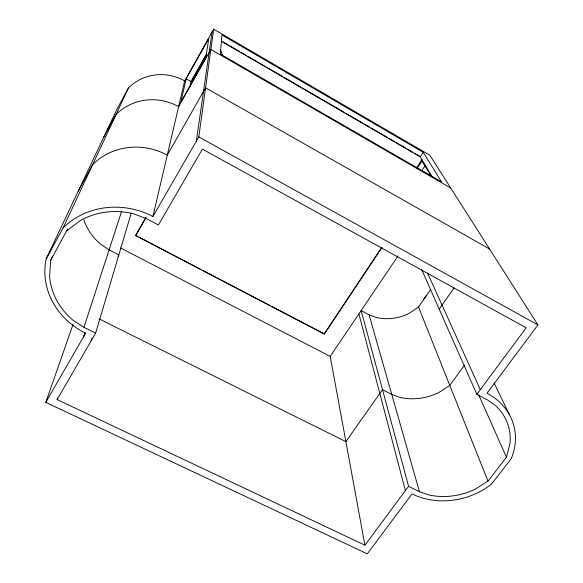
<?xml version="1.0" encoding="UTF-8"?>
<svg xmlns="http://www.w3.org/2000/svg" width="583" height="583" viewBox="0 0 583 583"><rect width="100%" height="100%" fill="white"/><g stroke="black" fill="none" stroke-linecap="round" stroke-linejoin="round"><path stroke-width="0.87" d="M52.565 256.199L50.677 260.295L49.628 276.473A69.137 62.687 12.8 0 0 72.977 320.213L83.945 327.347L95.648 333.126L57.105 399.552L364.922 545.2L408.596 486.331L361.139 310.564L369.083 314.791L376.035 317.414A44.636 40.489 -17.8 0 0 409.302 313.239L418.528 306.993L430.852 289.277M45.795 402.35L85.643 333.228A73.713 66.834 12.8 0 1 46.166 258.939L63.117 227.917A73.713 66.834 12.8 0 1 152.914 216.526L198.818 136.896L213.648 29.15L429.86 155.238L537.934 324.928L487.031 393.226A67.439 56.901 -15.3 0 1 511.24 458.61L491.564 484.021A67.439 56.901 -15.3 0 1 411.992 493.896L367.297 553.85L45.795 402.35L73.137 324.221M196.325 141.217L212.095 31.927M190.109 86.852L191.18 81.627L206.717 54.015M186.21 78.807L180.876 102.061L205.77 57.877L208.809 38.485L186.21 78.807L191.18 81.627M152.914 216.526L184.643 80.913L213.648 29.15M408.596 486.331L419.447 491.695L428.964 494.989A62.141 52.426 -15.3 0 0 474.999 489.283L487.971 481.164L506.452 457.225L509.95 443.852A62.141 52.426 -15.3 0 0 495.987 405.943L487.905 400.149L476.843 394.319L421.538 269.229M382.098 247.258L324.214 334.037L135.606 235.583L145.947 217.452M95.648 333.126L131.211 213.181M91.218 340.764L92.005 338.147M83.486 336.967L84.87 332.638M83.945 327.347L121.395 212.044M57.105 399.552L57.673 397.825M50.677 260.295L67.599 229.134M63.117 227.917L128.369 88.113A46.567 44.651 25.7 0 1 184.643 80.913M46.166 258.939L117.249 108.627L128.369 88.113M111.156 123.516L112.956 120.047L107.972 129.222L108.657 128.122M103.708 137.267L115.981 114.654A51.727 49.14 21.3 0 1 178.617 106.653L210.857 49.424L450.739 188.018M78.268 191.064L92.653 164.639A61.441 57.229 16.2 0 1 167.277 155.136L205.573 87.836L489.589 249.021M190.765 82.079L205.945 55.108M118.072 256.25L118.837 254.902L109.101 249.888L100.006 243.709A57.63 53.68 16.2 0 1 83.821 219.995M135.606 235.583L145.888 217.685M432.258 176.889L420.212 156.871L423.214 152.316L221.985 35.009L220.323 54.044L441.608 181.94L423.214 152.316M416.546 167.831L421.983 159.604M416.998 168.553L421.975 161.017L431.143 176.306M421.997 170.396L425.488 165.135M324.214 334.037L381.508 247.768M364.922 545.2L330.211 356.381L398.058 255.871M423.426 299.524L426.202 295.523M439.174 309.128L454.077 287.951M464.585 365.067L449.785 385.378L438.882 392.505A52.485 46.123 -16.4 0 1 399.872 397.38L391.754 394.429L382.492 389.648L345.887 441.652L99.001 318.857M476.843 394.319L526.187 327.806L202.418 149.102L158.401 224.98L146.399 218.647L133.536 213.757A69.137 62.687 12.8 0 0 80.476 220.491L66.848 230.788M120.513 247.95L330.211 356.381M135.671 235.343L137.282 236.188M138.892 237.026L200.924 269.404M202.534 270.25L215.419 276.976M217.029 277.814L270.191 305.572M271.809 306.41L324.163 333.746M198.818 136.896L537.934 324.928M222.83 41.757L228.325 44.949M229.899 45.868L239.314 51.34M240.881 52.251L246.376 55.443M247.95 56.362L264.427 65.937M266.001 66.856L282.478 76.439M284.052 77.35L300.529 86.933M302.103 87.844L344.487 112.483M346.054 113.394L362.539 122.977M364.105 123.888L369.6 127.087M371.167 127.998L387.651 137.581M389.218 138.492L394.713 141.684M396.287 142.595L405.702 148.075M407.269 148.986L412.764 152.178M414.338 153.089L419.833 156.288M221.518 41.378L420.212 156.871M493.983 382.812L509.455 414.768M427.477 272.91L480.297 389.663M478.767 395.026L506.452 457.225M418.528 306.993L487.971 481.164M220.367 49.504L222.67 55.436M369.083 314.791L419.447 491.695M358.888 313.902L405.396 490.646"/></g></svg>
